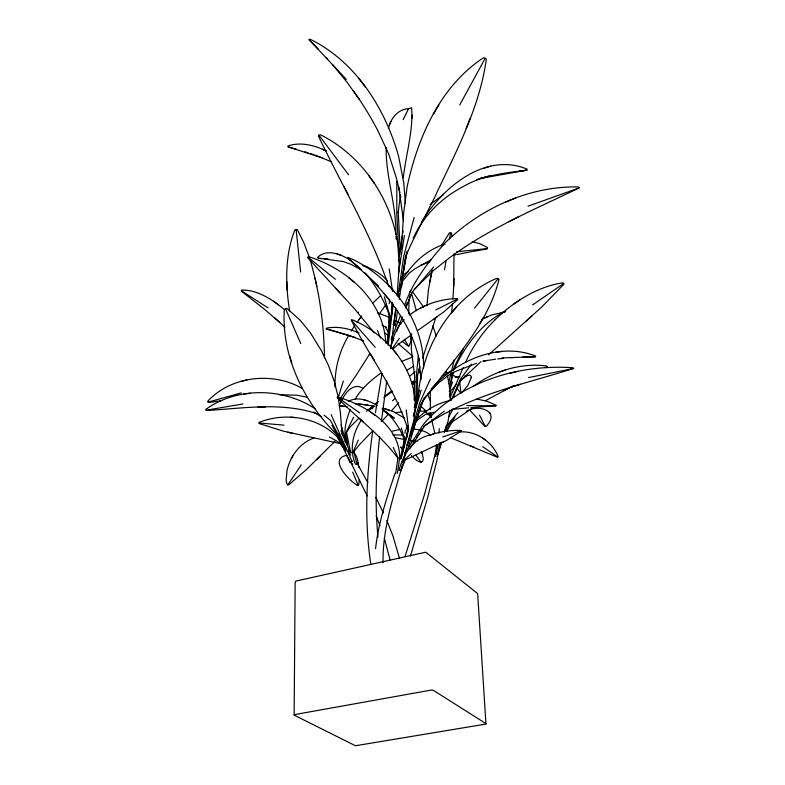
<?xml version="1.0" encoding="UTF-8"?>
<svg xmlns="http://www.w3.org/2000/svg" width="785" height="785" viewBox="0 0 785 785"><rect width="100%" height="100%" fill="white"/><g stroke="black" fill="none" stroke-linecap="round" stroke-linejoin="round"><path stroke-width="1.18" d="M391.96 339.483L391.852 342.672M391.99 314.167L392 302.107M396.808 181.58L396.788 213.599L398.996 256.352M389.183 322.92L389.203 313.284M389.232 303.648L389.645 299.242M436.725 447.342L436.735 444.938M294.139 714.929L295.16 582.411L295.916 581.086L425.745 552.189L477.643 593.627L485.954 724.055L355.468 745.75L294.365 715.233A1.717 0.51 -0.5 0 1 294.983 714.527L430.936 690.133A1.796 0.559 -2.1 0 1 433.31 690.319L486.18 723.75M414.127 400.222L414.617 375.986L411.33 349.384L411.526 333.743M415.765 402.852L416.305 376.192L418.366 355.939M416.727 416.649L416.629 421.496L414.922 422.212M417.041 400.87L417.581 375.191M452.837 299.095A158.688 47.571 -88 0 0 453.671 286.25L454.005 253.908M345.891 448.147C328.572 419.151 289.9 410.388 259.59 422.183A1.344 1.138 -29.2 0 0 259.06 422.987L259.099 423.331A1.462 1.03 -16.1 0 0 259.335 423.635L283.513 431.181L339.248 443.378L340.298 443.751L345.302 450.276M453.701 286.26L454.034 278.655M400.242 251.416L398.221 211.97M403.284 177.852C405.855 154.665 413.42 130.958 411.595 107.741L408.504 108.752L403.166 119.634M401.38 249.287L403.608 213.54L407.15 186.702C417.581 137.787 440.071 86.399 483.246 57.933A2.473 2.286 24.6 0 1 485.189 58.306A2.571 1.894 -29.6 0 1 486.317 59.326C479.527 108.595 455.172 153.252 434.439 197.761L411.821 242.663L405.433 256.95L399.222 299.37M409.819 292.275L409.868 291.471A1.796 1.472 48 0 1 410.83 290.882L411.046 290.852M426.952 305.875L428.374 289.871L432.349 269.962M430.268 391.901L430.357 409.691M438.972 433.134L439.266 428.688M241.456 291L241.741 289.94L245.666 290.224A48.758 43.901 -86.9 0 1 253.104 291.471C264.565 294.689 274.691 301.411 283.67 309.064M411.978 118.496L412.253 115.091M401.135 252.623L401.017 254.458M408.985 299.163L408.759 313.814M449.923 410.113L447.96 421.761L444.251 432.074M389.085 330.436L390.253 317.268L384.316 296.867M387.093 343.447L389.537 315.884C384.169 300.39 376.054 285.838 365.486 273.288M397.112 295.651L399.222 265.879L397.848 244.204C390.999 198.683 362.297 155.842 320.839 134.951A2.62 2.1 17.9 0 0 318.955 135.206L318.543 135.52A2.718 1.384 35.7 0 0 318.425 136.06C342.152 185.927 370.844 233.626 388.653 286.152M398.201 212.293L400.478 195.151M359.187 480.224L358.745 484.61A1.128 0.687 -41.7 0 1 358.195 485.277L357.734 485.336A1.521 0.952 -21.4 0 1 357.312 485.287C349.148 480.822 328.091 458.862 346.676 455.32L349.786 460.344M403.392 448.677L404.638 436.852M405.011 433.3L405.256 430.936L407.857 425.764M405.207 452.935L404.942 456.262M406.807 437.539L407.739 429.14M379.626 436.745C376.044 470.038 374.798 503.695 377.968 537.068M451.532 313.509L451.767 311.331A158.688 47.571 -88 0 0 452.454 303.766M381.343 421.535L386.799 380.921M390.734 348.638L395.748 307.955M387.957 341.112L392.686 302.922M388.143 345.125L393.167 304.462M375.593 548.636C378.291 522.663 386.799 497.818 395.09 473.218M372.796 430.592C366.487 474.896 364.044 520.161 370.873 564.552M397.622 310.281L395.316 326.03L393.727 324.764L396.003 309.261M397.936 296.141L403.882 255.586L414.117 217.514M398.456 271.796L400.428 258.451M395.669 473.345L398.005 457.655L393.275 447.421M397.377 473.247L399.712 457.547C399.496 424.881 365.928 405.865 338.404 397.132A1.668 0.922 16.5 0 0 337.403 397.298L337.334 397.347A1.845 0.716 22.4 0 0 337.344 397.779C357.273 418.081 381.098 435.459 397.916 458.224M417.816 399.329C421.123 349.413 449.255 298.742 496.405 278.449A2.129 1.57 14 0 1 498.053 278.793A2.237 1.335 -11.3 0 1 499.024 279.529C486.769 327.855 449.079 364.112 421.054 403.725L408.74 445.988L406.777 444.859M436.234 455.074L437.893 444.467M439.688 442.818L437.49 456.968L436.892 456.703M398.397 260.738L402.342 235.608M402.725 233.224L403.097 230.829M398.417 273.72L404.442 235.372M436.568 444.938L434.723 456.723L435.243 456.576M471.236 377.732L471.206 376.339L469.989 375.161L464.749 375.995M375.426 412.812L381.952 373.729M471.285 377.428L468.154 385.023L462.345 392.108M444.526 269.903L446.096 260.326M449.638 238.787L450.619 232.802A1.619 1.609 -20.2 0 0 449.324 233.017L441.258 245.97M400.281 288.291L399.859 290.666L400.536 288.556M400.703 285.917L401.125 283.552M401.547 281.177L406.61 252.701M399.212 296.112L399.634 293.747M400.056 291.372L401.106 285.455M401.527 283.081L407.219 251.092M403.882 458.725L403.47 460.981L402.43 461.295M417.64 400.252L417.365 401.861M347.745 445.978C342.466 433.85 345.626 421.221 350.267 409.574M404.442 453.593L423.233 424.636C459.333 381.785 518.208 363.975 572.824 367.753A2.021 1.109 -7.1 0 1 573.599 368.469C522.839 384.552 468.302 395.581 423.674 426.49M429.65 281.933L431.191 274.514M435.253 455.29L436.018 450.737M436.47 448.549L436.921 446.361M404.609 305.218C412.753 281.521 428.806 261.415 445.183 242.81L445.654 242.3C480.557 208.486 528.982 185.957 578.162 186.938A2.345 1.609 -20.5 0 1 579.075 187.949C535.174 209.183 489.055 228.376 449.511 257.804L432.898 270.972L414.186 289.508M400.34 458.322L404.432 439.531C399.781 427.58 392.196 416.55 382.02 408.661M402.479 452.248L405.031 440.513L401.331 428.011M401.243 470.068L402.509 464.2M449.785 396.513L451.061 390.665L456.644 384.1M437.471 458.067L427.943 496.512L410.437 555.957M449.432 387.093L452.759 373.042M453.308 370.697L454.142 367.184L463.395 348.697M449.52 388.604L453.387 372.208M453.946 369.863C464.622 346.214 481.921 322.713 505.785 310.919M417.541 375.387L419.867 366.801M448.51 383.266L454.338 359.589M434.468 456.733L424.489 494.56L404.981 556.663M400.546 459.137L408.004 429.876M401.184 458.607L408.661 429.464L406.228 409.849M441.327 442.357L437.677 454.966L441.602 442.338M444.585 432.015L446.243 426.275L458.018 412.547M388.428 128.622C390.38 118.888 397.926 109.027 408.504 108.752M400.801 287.663L401.321 285.877M413.185 416.187L416.963 403.264M407.415 445.036L419.749 402.715L430.376 379.037M401.959 467.085C392.873 498.269 382.432 529.865 383.06 562.737M414.254 407.503L419.416 390.204M413.587 415.51L421.172 390.116M338.325 397.338L343.339 381.01M433.153 325.932L422.615 358.137M412.41 430.592L422.83 400.468M410.771 436.47L423.969 398.289L438.599 382.874L449.412 374.68L456.173 371.177L476.436 363.318M449.246 391.391L452.543 381.991M402.008 283.63L402.312 282.482L401.606 281.462M390.675 347.755C392.991 338.08 396.327 326.913 404.167 319.672M466.123 128.505L470.097 118.466M391.175 339.149L400.576 315.403M406.061 305.62L407.405 302.245M409.191 297.731L410.526 294.346M392.108 342.966L393.893 338.443M396.572 331.662L402.371 316.983M405.953 307.946L412.203 292.128L433.722 266.92M389.399 125.286L390.91 121.547M400.35 470.637L399.035 470.078C403.451 454.358 412.704 438.825 429.905 435.086C439.629 431.691 449.952 430.219 460.245 430.376A1.158 0.608 15.6 0 1 461.07 430.729L461.207 430.857A1.57 0.608 4.9 0 1 461.256 431.132L446.989 440.12L405.06 460.03L400.546 471.206L404.864 459.441L411.281 453.485M451.208 400.311L460.226 379.567L471.481 364.161M453.239 397.239L460.471 380.705M450.247 397.22L463.278 367.449M358.294 440.149L353.603 450.727L357.038 464.524M339.297 405.57C342.859 396.454 351.562 380.99 363.347 388.497M313.951 438.02C299.556 442.995 289.596 456.948 286.839 471.599C287.055 475.416 284.739 482.196 287.81 484.944A1.796 0.765 -21.6 0 0 289.174 484.482L306.454 469.538L334.959 441.288M465.534 362.415C472.649 346.754 482.441 332.31 494.678 320.192M353.535 417.355L346.411 431.809L350.767 453.053M345.057 441.661L345.508 440.777L341.102 424.822M448.765 416.845L453.465 408.445M459.725 104.954L485.189 58.296M348.913 335.136C339.454 350.679 334.606 368.783 334.999 386.976M472.629 251.465L485.748 249.179A2.247 0.549 -14.5 0 0 487.259 248.619L487.367 248.423M446.616 431.524L454.947 416.904M445.478 430.906L451.444 420.466M413.224 238.159C423.449 215.747 441.229 198.193 462.895 186.732C482.382 175.232 504.863 173.004 526.833 170.188A2.218 1.138 -30.7 0 0 527.049 169.118C484.944 151.583 441.68 188.066 421.231 222.597M291.372 458.44L293.413 454.888M433.33 114.306L438.864 104.847M479.409 324.097L483.226 317.699M368.822 355.301L356.204 375.181L339.257 399.791M353.407 452.101L359.775 444.32L372.473 431.142M351.307 331.074L354.418 326.109M355.065 399.379C361.169 388.673 370.746 380.489 380.588 373.317M413.342 442.426L415.275 439.433M416.57 437.441L419.151 433.457M420.446 431.465L422.389 428.482M409.829 448.735L424.714 425.794L444.359 411.173M401.665 280.726C411.556 264.182 426.147 249.807 444.977 244.155M287.81 484.944L301.263 464.867M361.522 419.936C352.838 432.574 349.139 449.609 355.399 464.112L356.027 464.308M379.44 313.931L385.543 305.1M392.235 348.618L399.329 338.433M357.028 322.38L361.551 316.247M413.234 384.365L414.774 382.315A1.639 0.952 -43.4 0 0 414.794 381.471L414.539 381.284A1.786 1.374 -46.5 0 0 413.881 381.167L411.497 382.118M372.168 408.377L373.385 406.767M358.99 319.573L361.659 316.11M474.503 308.211L498.053 278.793M470.912 407.67L496.032 405.668A2.198 0.942 -18.6 0 0 496.061 405.197L486.798 401.155L476.721 399.065M385.729 343.123C384.081 300.89 347.166 268.863 309.143 256.852A1.943 1.364 21.4 0 0 307.965 257.186L307.887 257.274A2.07 0.971 28 0 0 307.916 257.902L354.241 308.534L374.2 332.84M401.361 282.61L409.407 272.984L414.922 268.804L431.191 259.747M451.414 313.009L456.556 307.082M398.603 402.793L391.764 410.496M361.12 269.618C359.707 266.655 337.128 251.907 354.212 260.12C394.129 280.108 424.224 322.566 423.615 368.028M460.344 380.872L480.969 361.61M388.025 414.598L381.814 421.31M414.568 422.958L416.894 420.426L424.577 415.128M392.461 349.443L398.937 343.84L411.487 334.812M431.132 389.007C456.173 360.786 498.622 341.514 535.596 356.037A2.012 0.873 -15.6 0 1 535.399 356.753L522.437 357.146M316.522 459.784L319.986 456.35M369.529 410.202L373.64 406.11M372.934 302.99L380.696 295.552M358.843 418.238L350.326 426.785L345.498 433.673L347.431 443.132M416.629 419.259C425.951 409.966 437.628 402.911 450.678 400.458M488.633 354.8L541.729 307.013L563.728 284.415A1.58 1.06 -31.4 0 0 563.689 283.483A1.648 1.56 -29.7 0 0 562.619 282.816C544.839 285.603 528.295 293.619 513.763 304.06A154.802 140.868 -5.2 0 0 494.687 320.201M526.195 321.232L531.788 316.159M375.338 404.579L377.045 403.039M392.52 400.782L395.189 398.466M412.125 383.786L414.794 381.471M415.157 371.717L409.682 376.221M366.673 411.212L372.836 406.12M375.554 403.882L378.38 401.567M430.2 204.443L443.584 194.444M384.483 396.592L391.852 390.626M460.157 380.686L467.134 375.652M451.002 422.722L473.12 407.719M409.456 315.138C422.86 304.806 439.61 299.163 456.477 298.526A1.452 0.962 18.7 0 1 457.488 298.997L457.694 299.271A1.894 0.922 1.2 0 1 457.704 299.576L443.868 311.88L417.6 330.613M400.576 286.878L402.028 285.652L401.577 277.095M383.885 397.485L392.49 391.509M433.771 319.309L437.412 316.679M348.236 401.577C357.126 395.748 368.852 400.674 377.114 405.394M352.396 461.109L350.002 462.699L342.172 445.272M473.846 385.965C494.55 370.844 520.936 362.68 546.576 365.967A1.864 1.599 -21.1 0 1 547.361 366.84A1.845 1.03 -17.9 0 1 546.968 367.674M532.583 304.943L563.689 283.483M513.763 304.06L520.033 299.811M403.137 274.878L408.014 271.63M442.269 375.809L452.866 370.049M406.61 370.402L413.823 366.055M481.862 319.348L491.704 314.932L505.098 311.949M485.238 400.772L513.488 385.68M503.842 390.685L509.75 387.604M417.669 417.483L419.543 416.521M508.906 221.655L518.443 216.768M500.869 313.244L503.96 311.674M441.013 443.142L444.114 441.592M435.832 309.928L457.478 298.997M420.328 308.132L424.646 306.022M483.874 318.219L487.848 316.384M401.272 361.571L412.243 357.185M350.669 452.67L352.622 452.14M505.668 202.128L515.588 198.105M420.446 265.369L429.915 261.768M466.212 411.448C478.055 403.618 500.948 411.104 486.317 426.147A1.639 0.638 5.4 0 1 485.228 426.314A1.707 0.491 30.5 0 1 484.178 425.637L469.715 410.172M527.962 206.229L579.075 187.949M498.917 372.227L505.147 370.049M442.818 436.96L461.06 430.729M545.035 367.635L547.361 366.84M459.372 431.956C475.7 430.474 491.999 441.347 498.073 456.379A1.089 0.893 -11 0 1 497.739 457.017L497.513 457.076A1.158 0.765 9 0 1 496.983 457.076L450.737 437.785M429.905 435.086L433.565 433.919M302.362 388.506C272.915 371.491 231.477 375.878 207.907 401.007A1.962 1.433 16.9 0 0 208.133 402.136A1.953 0.824 -4.6 0 0 209.399 402.391L220.801 400.801M511.918 386.868L520.386 384.218M476.446 179.667L479.537 178.715M401.881 462.179L402.833 462.198L411.212 429.552C426.736 383.443 394.512 337.864 352.946 320.015A2.267 1.423 13 0 0 351.346 320.094C368.921 355.968 396.366 390.292 408.023 430.043M484.198 168.108L490.782 166.194M519.366 171.101L526.833 170.188L480.567 178.401L490.419 175.585M425.097 414.647L434.586 412.223M208.133 402.136L241.27 392.902M392.441 431.112L399.928 429.444M480.567 178.401L486.298 176.89M240.76 381.471L246.882 379.999M509.033 373.493L517.815 371.452M453.249 255.351L455.565 254.831M456.723 254.575L471.628 251.651M528.531 377.595L573.599 368.469M315.619 409.063C283.66 387.643 237.649 386.671 206.023 409.23A2.11 1.305 7.1 0 0 206.151 410.221L206.494 410.339A2.247 0.765 -4.2 0 0 207.446 410.457C243.86 408.278 281.992 401.861 317.307 413.852M483.531 361.071L495.659 359.187M482.834 361.188L486.955 360.433M206.151 410.221L242.889 403.961M459.971 376.692L455.202 377.389L457.606 377.477L450.207 374.209M402.126 341.279L407.533 345.635L408.965 345.959A1.55 0.618 3.3 0 0 409.289 345.792L410.869 340.886L410.761 335.264M496.091 352.259L502.204 351.464M243.615 394.109L250.444 393.265M497.749 358.931L503.371 358.343M394.933 412.665L402.077 411.899M451.983 409.417L468.478 407.847M456.487 251.779L487.259 248.619M436.293 446.302L436.784 446.263M511.153 357.705L513.125 357.587M411.389 455.545C419.337 464.612 426.854 464.906 421.221 451.561M501.958 357.891L535.39 356.753M257.882 407.091L265.359 406.973M279.264 394.747L297.162 395.238L306.935 397.19M466.82 405.56L495.845 405.923M392.775 434.929L403.392 435.096M418.366 410.987L425.028 411.301M352.828 464.386L351.023 462.355M320.918 258.451L318.298 258.216A2.394 0.756 27.2 0 1 317.621 257.362C326.56 248.462 340.925 254.193 349.982 259.982M290.715 417.277L295.523 417.61M324.195 258.658L328.218 258.971M368.037 409.407L370.059 409.564M259.05 422.987L283.984 425.146M412.802 428.944C419.18 429.503 425.921 430.936 430.769 435.4M358.421 403.902L362.837 404.442M354.938 403.627L368.96 405.374M318.298 258.216L343.271 261.542L350.934 264.329L360.276 269.324M343.693 406.296L340.405 405.845L347.088 406.797M364.937 404.726L367.782 405.138M439.384 446.626L440.257 446.753L440.257 443.142M413.577 440.974L410.064 440.405L417.1 441.533M472.207 241.692L479.929 243.713L487.485 247.54A2.375 1.177 -34.7 0 1 487.377 248.423M369.804 405.462L375.024 406.394M403.333 439.266L395.581 437.775M287.889 432.25L292.511 433.349M382.727 408.151L393.677 411.762L404.52 418.16M363.72 399.761L366.988 400.664M296.23 149.189L288.193 146.913A2.139 0.981 39.6 0 1 288.075 145.912C300.694 141.722 314.373 145.196 325.952 150.838M335.381 331.417L326.354 328.915A2.031 0.795 30.5 0 1 326.275 328.228C337.226 325.952 348.55 328.493 358.686 332.781M377.526 312.842L388.918 317.101M336.402 331.702L348.236 335.274M392.961 324.539L393.727 324.764M326.354 328.915L355.379 337.521M384.954 408.74L389.389 410.133M304.943 151.799L308.368 152.889M288.193 146.913L321.997 157.775M349.188 335.597L363.543 340.837M310.399 153.575L313.441 154.606M337.079 253.957L341.073 255.311M362.935 265.477C372.159 268.696 381.206 273.465 387.564 281.03M314.559 155.018L317.886 156.235M363.004 265.507L367.292 267.096M318.995 156.637L331.329 161.798M355.821 331.604L358.853 332.869M445.988 372.335L448.098 373.267M470.794 445.87L474.052 447.332M350.826 455.084L349.423 454.24L348.462 449.52M322.321 149.15L326.334 151.044M370.54 407.709L372.708 408.848M329.514 437.049L339.876 442.828L345.596 450.286M381.942 325.019L386.122 327.365M429.709 412.743L431.328 413.675M396.003 320.898L397.995 322.085M395.777 320.771L398.417 322.36M313.529 412.017L321.86 417.041M241.348 290.754L268.048 307.867M353.593 452.376C357.675 456.016 357.842 462.306 358.873 467.369M383.708 410.957L394.305 418.209L386.004 411.85M345.95 451.296L340.18 442.936M482.775 446.743L497.739 457.017M337.403 397.298L359.785 412.89M399.29 322.89L401.086 324.146M482.726 438.118L485.385 439.992M370.912 412.341L375.171 415.383M273.406 301.185L278.449 304.806M386.308 327.316L385.209 326.54L387.721 331.456M384.405 332.604L387.182 334.773M324.117 415.206L330.456 420.387L344.968 447.077M307.965 257.186L335.411 279.303M420.652 406.208L426.765 411.497M402.018 447.852L400.703 446.94L402.273 449.265M348.638 277.635L353.898 281.992M284.984 327.129L265.379 309.987L241.898 291.549A1.962 0.756 33.8 0 1 241.446 291M274.73 317.846L279.784 322.321M359.716 418.758L363.357 422.075M347.716 257.784L378.468 285.946M424.528 411.006L431.632 417.571M364.23 272.552C389.125 296.73 412.027 325.716 419.318 360.393M314.883 45.579L309.133 39.75A2.375 1.393 47.3 0 1 310.193 39.26C355.831 61.642 385.327 108.683 398.613 156.372L403.725 182.64L405.443 203.629M428.286 412.979L430.68 415.412M315.531 46.227L318.573 49.347M309.133 39.75L346.322 79.383M335.538 288.066L340.052 292.893M389.017 285.828L394.433 291.834M326.148 57.383L327.659 59.071M351.346 320.094L375.269 347.333M332.86 64.919L347.039 82.258L359.393 99.509A231.31 159.394 50.9 0 1 377.84 130.644L388.575 153.693L396.209 177.459L399.85 192.521M392.304 348.677L396.867 354.192M384.199 293.747L389.262 300.027M412.655 291.863L423.557 307.023M358.716 78.382L365.427 86.998M456.978 388.124L459.961 392.176A1.541 0.569 27.1 0 0 460.981 392.794A1.56 0.648 -7.9 0 0 461.933 392.539M318.955 135.206L348.569 174.78M415.883 455.123L421.103 462.394M368.685 175.389L374.386 183.464M353.142 90.491L359.393 99.509M337.815 438.187L339.748 441.17M342.329 445.144L343.614 447.136M337.668 435.312C304.708 403.549 281.197 356.792 284.337 309.643A2.375 2.08 9.8 0 1 285.504 308.633A2.384 2.159 -39.5 0 1 287.114 308.554L300.243 320.329L310.615 333.125L321.673 351.189L328.542 365.624L334.214 381.225L338.188 396.965L340.317 411.988L342.054 434.017L350.444 452.513M404.334 339.257L408.534 346.048M370.824 354.496L374.278 360.217M367.89 482.726L357.626 464.22M338.629 433.968L339.787 436.097M331.927 425.264L342.348 444.467M489.644 412.262L490.399 413.705M375.77 497.347L383.502 513.027M343.594 185.888L347.961 194.337M479.517 415.118L485.228 426.304M421.938 452.582L422.487 453.661M367.203 495.914L350.453 461.708M351.896 461.197L331.123 414.549M338.257 436.558L340.71 442.004M285.504 308.633L300.773 343.585M386.809 520.406L392.912 535.841L399.545 558.586M352.691 472.138L358.195 485.277M430.641 401.655L427.58 394.129M376.182 515.99L380.009 525.705M377.516 330.544L380.548 338.021M432.8 326.246L436.352 335.99L435.783 334.341M309.231 256.98L303.609 242.173L297.466 229.917A2.1 1.835 -65.4 0 0 296.112 229.544A2.012 1.943 8.9 0 0 294.709 230.231C284.847 255.851 285.367 284.17 289.616 310.909M384.385 538.343L390.204 560.392M418.866 369.048L421.26 376.594M289.587 355.801L291.794 362.925M309.879 259.099C319.534 291.058 323.911 324.49 324.529 357.823M411.468 293.207L416.325 310.674M434.772 432.839L431.671 419.926M341.092 430.465L342.034 433.889M446.351 371.217L446.959 373.513M447.479 375.613L449.481 387.133L450.296 399.889M316.826 286.456L315.001 278.125M400.321 194.788L400.801 197.055M358.51 464.887L358.058 462.434M411.065 334.596L411.566 337.658M411.095 334.812L411.654 338.207M451.964 236.393L451.532 233.439A1.688 1.413 -66.9 0 0 450.619 232.802M389.223 268.863L392.539 291.382M431.269 417.237L430.7 412.773M398.692 186.506L403.539 221.252M459.627 381.765L460.981 392.794M418.817 358.48L421.094 379.744M296.112 229.544L300.635 272.022M395.885 234.205C396.415 204.934 385.729 176.851 386.132 147.59M396.013 236.648L396.14 239.091M286.8 281.609L287.173 290.156M358.392 312.43A1.619 0.824 39.6 0 1 358.146 312.106M398.152 343.614A150.798 40.055 31.2 0 1 412.92 356.684M435.283 319.034A89.166 2.326 -70.3 0 1 433.055 326.197M370.02 353.26A149.042 35.158 -67.3 0 1 368.832 355.252"/></g></svg>
